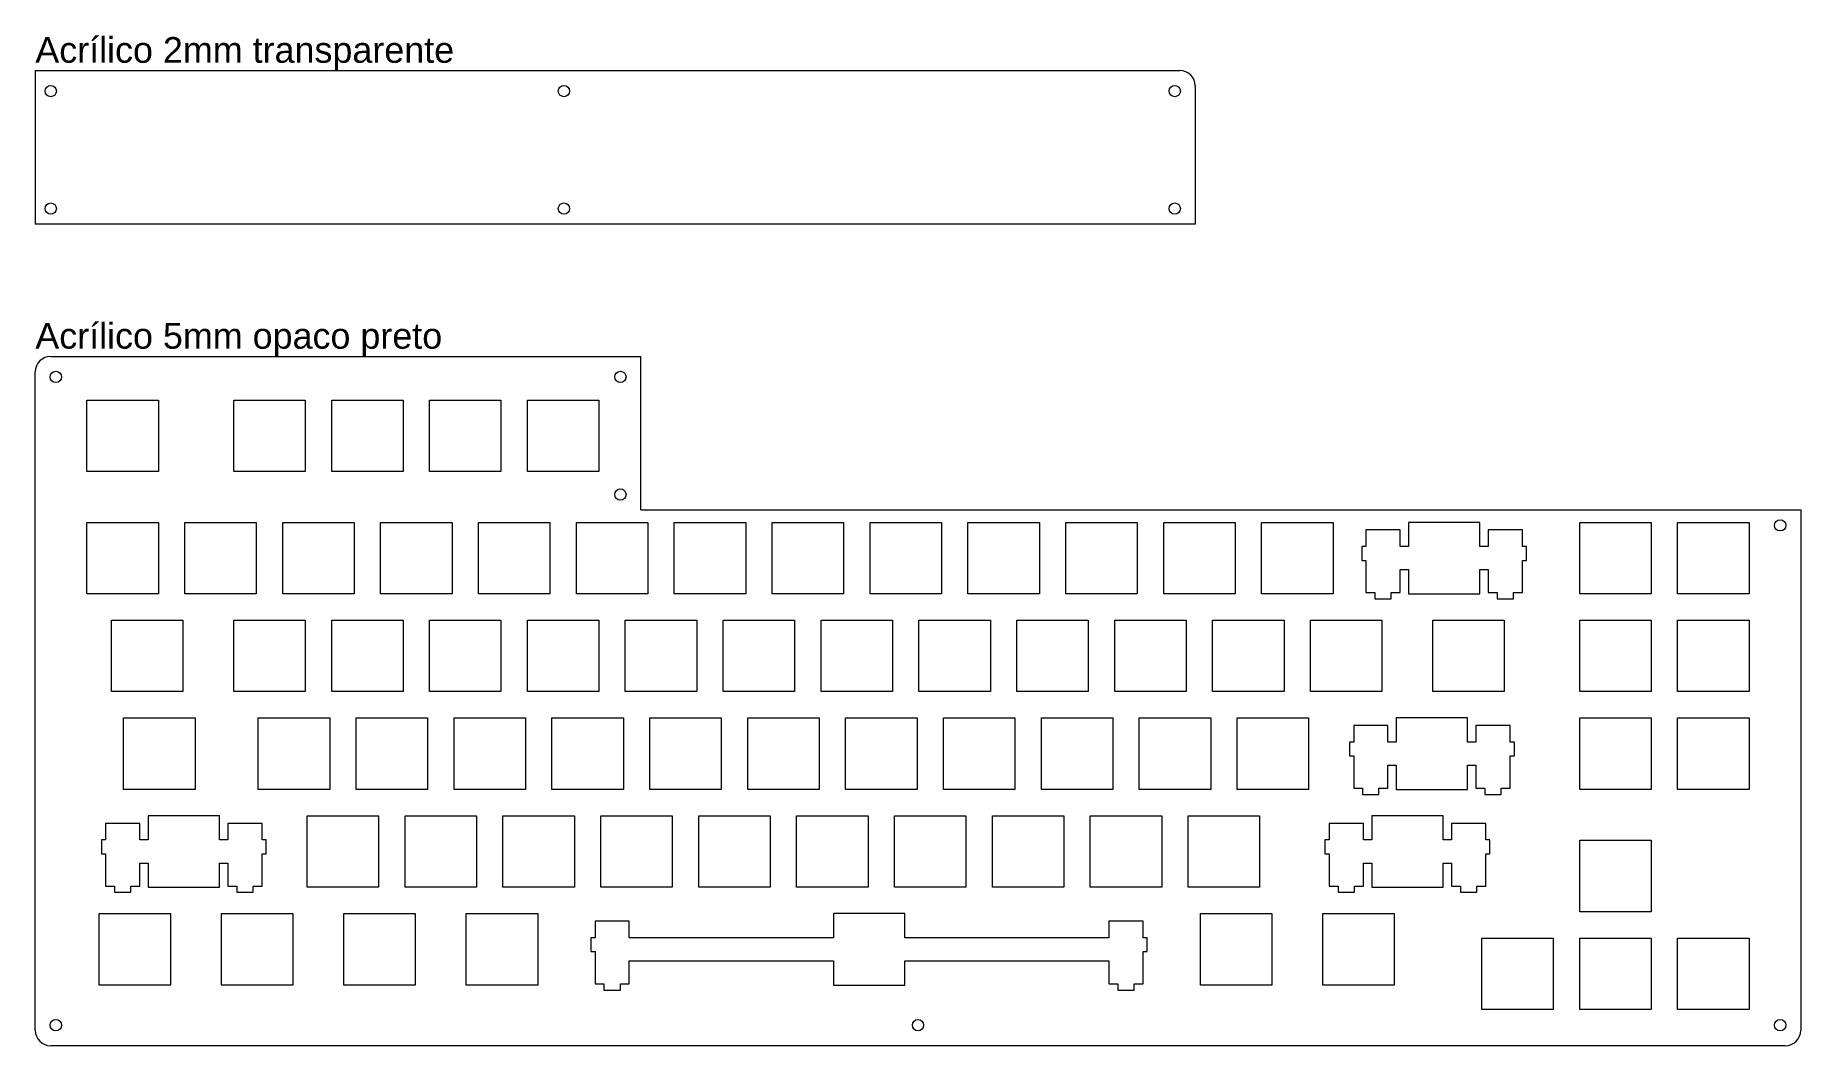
# Model space of a CAD drawing. Extents: x 0 to 344, y 0 to 197.
import ezdxf

# ---------------------------------------------------------------- set-up
doc = ezdxf.new("R2010")
doc.units = 0
doc.layers.get('0').update_dxf_attribs({"lineweight": 5, "true_color": 0xffffff})
doc.layers.add('anotacoes', color=5, linetype='Continuous', lineweight=25, true_color=0x0000ff)
doc.styles.add('textstyle0', font='')
doc.styles.add('textstyle1', font='')
doc.styles.get('textstyle0').set_extended_font_data('Liberation Sans')
doc.styles.get('textstyle1').set_extended_font_data('Liberation Sans')

msp = doc.modelspace()

# ---------------------------------------------------------------- linework, layer by layer
at = {"color": 0}
for p, q in [((0, 189.894798), (222.734132, 189.894798)), ((225.734132, 186.894798), (225.734132, 160)), ((3, 134.222506), (117.828316, 134.222506)), ((0, 3), (0, 131.222506)), ((10.049829, 125.725234), (23.950119, 125.725234)), ((10.049829, 111.825234), (10.049829, 125.725234)), ((23.950119, 125.725234), (23.950119, 111.825234)), ((38.624919, 125.725234), (52.525019, 125.725234)), ((38.624919, 111.825234), (38.624919, 125.725234)), ((52.525019, 125.725234), (52.525019, 111.825234)), ((57.674919, 125.725234), (71.575019, 125.725234)), ((57.674919, 111.825234), (57.674919, 125.725234)), ((71.575019, 125.725234), (71.575019, 111.825234)), ((76.724919, 125.725234), (90.625019, 125.725234)), ((76.724919, 111.825234), (76.724919, 125.725234)), ((90.625019, 125.725234), (90.625019, 111.825234)), ((95.774919, 125.725234), (109.675519, 125.725234)), ((95.774919, 111.825234), (95.774919, 125.725234)), ((109.675519, 125.725234), (109.675519, 111.825234)), ((23.950119, 111.825234), (10.049829, 111.825234)), ((52.525019, 111.825234), (38.624919, 111.825234)), ((71.575019, 111.825234), (57.674919, 111.825234)), ((90.625019, 111.825234), (76.724919, 111.825234)), ((109.675519, 111.825234), (95.774919, 111.825234)), ((343.562448, 104.327708), (343.562448, 3)), ((10.049829, 101.914234), (23.950119, 101.914234)), ((10.049829, 88.014534), (10.049829, 101.914234)), ((23.950119, 101.914234), (23.950119, 88.014534)), ((29.099819, 101.914234), (43.000019, 101.914234)), ((29.099819, 88.014534), (29.099819, 101.914234)), ((43.000019, 101.914234), (43.000019, 88.014534)), ((48.148519, 101.914234), (62.050019, 101.914234)), ((48.148519, 88.014534), (48.148519, 101.914234)), ((62.050019, 101.914234), (62.050019, 88.014534)), ((67.198519, 101.914234), (81.100019, 101.914234)), ((67.198519, 88.014534), (67.198519, 101.914234)), ((81.100019, 101.914234), (81.100019, 88.014534)), ((86.248519, 101.914234), (100.150019, 101.914234)), ((86.248519, 88.014534), (86.248519, 101.914234)), ((100.150019, 101.914234), (100.150019, 88.014534)), ((105.298519, 101.914234), (119.198519, 101.914234)), ((105.298519, 88.014534), (105.298519, 101.914234)), ((119.198519, 101.914234), (119.198519, 88.014534)), ((124.349519, 101.914234), (138.250519, 101.914234)), ((124.349519, 88.014534), (124.349519, 101.914234)), ((138.250519, 101.914234), (138.250519, 88.014534)), ((143.399519, 101.914234), (157.300519, 101.914234)), ((143.399519, 88.014534), (143.399519, 101.914234)), ((157.300519, 101.914234), (157.300519, 88.014534)), ((162.449519, 101.914234), (176.350519, 101.914234)), ((162.449519, 88.014534), (162.449519, 101.914234)), ((176.350519, 101.914234), (176.350519, 88.014534)), ((181.499519, 101.914234), (195.400519, 101.914234)), ((181.499519, 88.014534), (181.499519, 101.914234)), ((195.400519, 101.914234), (195.400519, 88.014534)), ((200.549519, 101.914234), (214.450519, 101.914234)), ((200.549519, 88.014534), (200.549519, 101.914234)), ((214.450519, 101.914234), (214.450519, 88.014534)), ((219.599519, 101.914234), (233.500519, 101.914234)), ((219.599519, 88.014534), (219.599519, 101.914234)), ((233.500519, 101.914234), (233.500519, 88.014534)), ((238.649519, 101.914234), (252.550519, 101.914234)), ((238.649519, 88.014534), (238.649519, 101.914234)), ((252.550519, 101.914234), (252.550519, 88.014534)), ((265.599519, 100.444234), (258.949519, 100.444234)), ((258.949519, 100.444234), (258.949519, 97.214234)), ((265.599519, 97.214234), (265.599519, 100.444234)), ((267.224519, 101.914234), (267.224519, 97.214234)), ((281.125519, 101.914234), (267.224519, 101.914234)), ((281.125519, 97.214234), (281.125519, 101.914234)), ((289.400519, 100.444234), (282.749519, 100.444234)), ((282.749519, 100.444234), (282.749519, 97.214234)), ((289.400519, 97.214234), (289.400519, 100.444234)), ((300.562519, 101.914234), (314.462519, 101.914234)), ((300.562519, 88.014534), (300.562519, 101.914234)), ((314.462519, 101.914234), (314.462519, 88.014534)), ((319.612519, 101.914234), (333.512519, 101.914234)), ((319.612519, 88.014534), (319.612519, 101.914234)), ((333.512519, 101.914234), (333.512519, 88.014534)), ((258.949519, 97.214234), (258.125519, 97.214234)), ((258.125519, 97.214234), (258.125519, 94.514734)), ((267.224519, 97.214234), (265.599519, 97.214234)), ((282.749519, 97.214234), (281.125519, 97.214234)), ((290.225519, 97.214234), (289.400519, 97.214234)), ((290.225519, 94.514734), (290.225519, 97.214234)), ((258.125519, 94.514734), (258.949519, 94.514734)), ((258.949519, 94.514734), (258.949519, 88.244534)), ((289.400519, 88.244534), (289.400519, 94.514734)), ((289.400519, 94.514734), (290.225519, 94.514734)), ((265.599519, 88.244534), (265.599519, 92.713534)), ((265.599519, 92.713534), (267.224519, 92.713534)), ((267.224519, 92.713534), (267.224519, 88.014534)), ((281.125519, 88.014534), (281.125519, 92.713534)), ((281.125519, 92.713534), (282.749519, 92.713534)), ((282.749519, 92.713534), (282.749519, 88.244534)), ((23.950119, 88.014534), (10.049829, 88.014534)), ((43.000019, 88.014534), (29.099819, 88.014534)), ((62.050019, 88.014534), (48.148519, 88.014534)), ((81.100019, 88.014534), (67.198519, 88.014534)), ((100.150019, 88.014534), (86.248519, 88.014534)), ((119.198519, 88.014534), (105.298519, 88.014534)), ((138.250519, 88.014534), (124.349519, 88.014534)), ((157.300519, 88.014534), (143.399519, 88.014534)), ((176.350519, 88.014534), (162.449519, 88.014534)), ((195.400519, 88.014534), (181.499519, 88.014534)), ((214.450519, 88.014534), (200.549519, 88.014534)), ((233.500519, 88.014534), (219.599519, 88.014534)), ((252.550519, 88.014534), (238.649519, 88.014534)), ((258.949519, 88.244534), (260.674519, 88.244534)), ((260.674519, 88.244534), (260.674519, 87.044334)), ((260.674519, 87.044334), (263.874519, 87.044334)), ((263.874519, 87.044334), (263.874519, 88.244534)), ((263.874519, 88.244534), (265.599519, 88.244534)), ((267.224519, 88.014534), (281.125519, 88.014534)), ((282.749519, 88.244534), (284.475519, 88.244534)), ((284.475519, 88.244534), (284.475519, 87.044334)), ((284.475519, 87.044334), (287.675519, 87.044334)), ((287.675519, 87.044334), (287.675519, 88.244534)), ((287.675519, 88.244534), (289.400519, 88.244534)), ((314.462519, 88.014534), (300.562519, 88.014534)), ((333.512519, 88.014534), (319.612519, 88.014534)), ((14.812319, 82.864634), (28.712619, 82.864634)), ((14.812319, 68.964534), (14.812319, 82.864634)), ((28.712619, 82.864634), (28.712619, 68.964534)), ((38.624919, 82.864634), (52.525019, 82.864634)), ((38.624919, 68.964534), (38.624919, 82.864634)), ((52.525019, 82.864634), (52.525019, 68.964534)), ((57.674919, 82.864634), (71.575019, 82.864634)), ((57.674919, 68.964534), (57.674919, 82.864634)), ((71.575019, 82.864634), (71.575019, 68.964534)), ((76.724919, 82.864634), (90.625019, 82.864634)), ((76.724919, 68.964534), (76.724919, 82.864634)), ((90.625019, 82.864634), (90.625019, 68.964534)), ((95.774919, 82.864634), (109.675519, 82.864634)), ((95.774919, 68.964534), (95.774919, 82.864634)), ((109.675519, 82.864634), (109.675519, 68.964534)), ((114.823519, 82.864634), (128.723519, 82.864634)), ((114.823519, 68.964534), (114.823519, 82.864634)), ((128.723519, 82.864634), (128.723519, 68.964534)), ((133.874519, 82.864634), (147.775519, 82.864634)), ((133.874519, 68.964534), (133.874519, 82.864634)), ((147.775519, 82.864634), (147.775519, 68.964534)), ((152.924519, 82.864634), (166.825519, 82.864634)), ((152.924519, 68.964534), (152.924519, 82.864634)), ((166.825519, 82.864634), (166.825519, 68.964534)), ((171.974519, 82.864634), (185.875519, 82.864634)), ((171.974519, 68.964534), (171.974519, 82.864634)), ((185.875519, 82.864634), (185.875519, 68.964534)), ((191.024519, 82.864634), (204.925519, 82.864634)), ((191.024519, 68.964534), (191.024519, 82.864634)), ((204.925519, 82.864634), (204.925519, 68.964534)), ((210.074519, 82.864634), (223.975519, 82.864634)), ((210.074519, 68.964534), (210.074519, 82.864634)), ((223.975519, 82.864634), (223.975519, 68.964534)), ((229.124519, 82.864634), (243.025519, 82.864634)), ((229.124519, 68.964534), (229.124519, 82.864634)), ((243.025519, 82.864634), (243.025519, 68.964534)), ((248.174519, 82.864634), (262.075519, 82.864634)), ((248.174519, 68.964534), (248.174519, 82.864634)), ((262.075519, 82.864634), (262.075519, 68.964534)), ((271.987519, 82.864634), (285.887519, 82.864634)), ((271.987519, 68.964534), (271.987519, 82.864634)), ((285.887519, 82.864634), (285.887519, 68.964534)), ((300.562519, 82.864634), (314.462519, 82.864634)), ((300.562519, 68.964534), (300.562519, 82.864634)), ((314.462519, 82.864634), (314.462519, 68.964534)), ((319.612519, 82.864634), (333.512519, 82.864634)), ((319.612519, 68.964534), (319.612519, 82.864634)), ((333.512519, 82.864634), (333.512519, 68.964534)), ((28.712619, 68.964534), (14.812319, 68.964534)), ((52.525019, 68.964534), (38.624919, 68.964534)), ((71.575019, 68.964534), (57.674919, 68.964534)), ((90.625019, 68.964534), (76.724919, 68.964534)), ((109.675519, 68.964534), (95.774919, 68.964534)), ((128.723519, 68.964534), (114.823519, 68.964534)), ((147.775519, 68.964534), (133.874519, 68.964534)), ((166.825519, 68.964534), (152.924519, 68.964534)), ((185.875519, 68.964534), (171.974519, 68.964534)), ((204.925519, 68.964534), (191.024519, 68.964534)), ((223.975519, 68.964534), (210.074519, 68.964534)), ((243.025519, 68.964534), (229.124519, 68.964534)), ((262.075519, 68.964534), (248.174519, 68.964534)), ((285.887519, 68.964534), (271.987519, 68.964534)), ((314.462519, 68.964534), (300.562519, 68.964534)), ((333.512519, 68.964534), (319.612519, 68.964534)), ((17.193619, 63.814634), (31.092419, 63.814634)), ((17.193619, 49.914534), (17.193619, 63.814634)), ((31.092419, 63.814634), (31.092419, 49.914534)), ((43.387419, 63.814634), (57.287519, 63.814634)), ((43.387419, 49.914534), (43.387419, 63.814634)), ((57.287519, 63.814634), (57.287519, 49.914534)), ((62.437419, 63.814634), (76.337519, 63.814634)), ((62.437419, 49.914534), (62.437419, 63.814634)), ((76.337519, 63.814634), (76.337519, 49.914534)), ((81.487419, 63.814634), (95.387519, 63.814634)), ((81.487419, 49.914534), (81.487419, 63.814634)), ((95.387519, 63.814634), (95.387519, 49.914534)), ((100.537519, 63.814634), (114.437519, 63.814634)), ((100.537519, 49.914534), (100.537519, 63.814634)), ((114.437519, 63.814634), (114.437519, 49.914534)), ((119.587519, 63.814634), (133.487519, 63.814634)), ((119.587519, 49.914534), (119.587519, 63.814634)), ((133.487519, 63.814634), (133.487519, 49.914534)), ((138.637519, 63.814634), (152.537519, 63.814634)), ((138.637519, 49.914534), (138.637519, 63.814634)), ((152.537519, 63.814634), (152.537519, 49.914534)), ((157.687519, 63.814634), (171.587519, 63.814634)), ((157.687519, 49.914534), (157.687519, 63.814634)), ((171.587519, 63.814634), (171.587519, 49.914534)), ((176.737519, 63.814634), (190.637519, 63.814634)), ((176.737519, 49.914534), (176.737519, 63.814634)), ((190.637519, 63.814634), (190.637519, 49.914534)), ((195.787519, 63.814634), (209.687519, 63.814634)), ((195.787519, 49.914534), (195.787519, 63.814634)), ((209.687519, 63.814634), (209.687519, 49.914534)), ((214.837519, 63.814634), (228.737519, 63.814634)), ((214.837519, 49.914534), (214.837519, 63.814634)), ((228.737519, 63.814634), (228.737519, 49.914534)), ((233.887519, 63.814634), (247.787519, 63.814634)), ((233.887519, 49.914534), (233.887519, 63.814634)), ((247.787519, 63.814634), (247.787519, 49.914534)), ((263.217519, 62.344234), (256.567519, 62.344234)), ((256.567519, 62.344234), (256.567519, 59.114234)), ((263.217519, 59.114234), (263.217519, 62.344234)), ((264.843519, 63.814634), (264.843519, 59.114234)), ((278.742519, 63.814634), (264.843519, 63.814634)), ((278.742519, 59.114234), (278.742519, 63.814634)), ((287.017519, 62.344234), (280.368519, 62.344234)), ((280.368519, 62.344234), (280.368519, 59.114234)), ((287.017519, 59.114234), (287.017519, 62.344234)), ((300.562519, 63.814634), (314.462519, 63.814634)), ((300.562519, 49.914534), (300.562519, 63.814634)), ((314.462519, 63.814634), (314.462519, 49.914534)), ((319.612519, 63.814634), (333.512519, 63.814634)), ((319.612519, 49.914534), (319.612519, 63.814634)), ((333.512519, 63.814634), (333.512519, 49.914534)), ((256.567519, 59.114234), (255.741519, 59.114234)), ((255.741519, 59.114234), (255.741519, 56.414734)), ((264.843519, 59.114234), (263.217519, 59.114234)), ((280.368519, 59.114234), (278.742519, 59.114234)), ((287.842519, 59.114234), (287.017519, 59.114234)), ((287.842519, 56.414734), (287.842519, 59.114234)), ((255.741519, 56.414734), (256.567519, 56.414734)), ((256.567519, 56.414734), (256.567519, 50.144534)), ((287.017519, 50.144534), (287.017519, 56.414734)), ((287.017519, 56.414734), (287.842519, 56.414734)), ((263.217519, 50.144534), (263.217519, 54.613534)), ((263.217519, 54.613534), (264.843519, 54.613534)), ((264.843519, 54.613534), (264.843519, 49.914534)), ((278.742519, 49.914534), (278.742519, 54.613534)), ((278.742519, 54.613534), (280.368519, 54.613534)), ((280.368519, 54.613534), (280.368519, 50.144534)), ((31.092419, 49.914534), (17.193619, 49.914534)), ((57.287519, 49.914534), (43.387419, 49.914534)), ((76.337519, 49.914534), (62.437419, 49.914534)), ((95.387519, 49.914534), (81.487419, 49.914534)), ((114.437519, 49.914534), (100.537519, 49.914534)), ((133.487519, 49.914534), (119.587519, 49.914534)), ((152.537519, 49.914534), (138.637519, 49.914534)), ((171.587519, 49.914534), (157.687519, 49.914534)), ((190.637519, 49.914534), (176.737519, 49.914534)), ((209.687519, 49.914534), (195.787519, 49.914534)), ((228.737519, 49.914534), (214.837519, 49.914534)), ((247.787519, 49.914534), (233.887519, 49.914534)), ((256.567519, 50.144534), (258.292519, 50.144534)), ((258.292519, 50.144534), (258.292519, 48.944334)), ((258.292519, 48.944334), (261.493519, 48.944334)), ((261.493519, 48.944334), (261.493519, 50.144534)), ((261.493519, 50.144534), (263.217519, 50.144534)), ((264.843519, 49.914534), (278.742519, 49.914534)), ((280.368519, 50.144534), (282.092519, 50.144534)), ((282.092519, 50.144534), (282.092519, 48.944334)), ((282.092519, 48.944334), (285.293519, 48.944334)), ((285.293519, 48.944334), (285.293519, 50.144534)), ((285.293519, 50.144534), (287.017519, 50.144534)), ((314.462519, 49.914534), (300.562519, 49.914534)), ((333.512519, 49.914534), (319.612519, 49.914534)), ((21.956119, 44.764634), (21.956119, 40.064234)), ((35.856319, 44.764634), (21.956119, 44.764634)), ((35.856319, 40.064234), (35.856319, 44.764634)), ((52.912419, 44.764634), (66.812519, 44.764634)), ((52.912419, 30.864434), (52.912419, 44.764634)), ((66.812519, 44.764634), (66.812519, 30.864434)), ((71.962419, 44.764634), (85.862519, 44.764634)), ((71.962419, 30.864434), (71.962419, 44.764634)), ((85.862519, 44.764634), (85.862519, 30.864434)), ((91.012419, 44.764634), (104.912519, 44.764634)), ((91.012419, 30.864434), (91.012419, 44.764634)), ((104.912519, 44.764634), (104.912519, 30.864434)), ((110.062519, 44.764634), (123.962519, 44.764634)), ((110.062519, 30.864434), (110.062519, 44.764634)), ((123.962519, 44.764634), (123.962519, 30.864434)), ((129.112519, 44.764634), (143.012519, 44.764634)), ((129.112519, 30.864434), (129.112519, 44.764634)), ((143.012519, 44.764634), (143.012519, 30.864434)), ((148.162519, 44.764634), (162.062519, 44.764634)), ((148.162519, 30.864434), (148.162519, 44.764634)), ((162.062519, 44.764634), (162.062519, 30.864434)), ((167.212519, 44.764634), (181.112519, 44.764634)), ((167.212519, 30.864434), (167.212519, 44.764634)), ((181.112519, 44.764634), (181.112519, 30.864434)), ((186.262519, 44.764634), (200.162519, 44.764634)), ((186.262519, 30.864434), (186.262519, 44.764634)), ((200.162519, 44.764634), (200.162519, 30.864434)), ((205.312519, 44.764634), (219.212519, 44.764634)), ((205.312519, 30.864434), (205.312519, 44.764634)), ((219.212519, 44.764634), (219.212519, 30.864434)), ((224.362519, 44.764634), (238.262519, 44.764634)), ((224.362519, 30.864434), (224.362519, 44.764634)), ((238.262519, 44.764634), (238.262519, 30.864434)), ((260.081519, 44.764634), (260.081519, 40.064234)), ((273.981519, 44.764634), (260.081519, 44.764634)), ((273.981519, 40.064234), (273.981519, 44.764634)), ((20.331319, 43.294234), (13.681019, 43.294234)), ((13.681019, 43.294234), (13.681019, 40.064234)), ((20.331319, 40.064234), (20.331319, 43.294234)), ((44.131419, 43.294234), (37.481219, 43.294234)), ((37.481219, 43.294234), (37.481219, 40.064234)), ((44.131419, 40.064234), (44.131419, 43.294234)), ((258.456519, 43.294234), (251.804519, 43.294234)), ((251.804519, 43.294234), (251.804519, 40.064234)), ((258.456519, 40.064234), (258.456519, 43.294234)), ((282.256519, 43.294234), (275.606519, 43.294234)), ((275.606519, 43.294234), (275.606519, 40.064234)), ((282.256519, 40.064234), (282.256519, 43.294234)), ((13.681019, 40.064234), (12.855519, 40.064234)), ((12.855519, 40.064234), (12.855519, 37.364734)), ((21.956119, 40.064234), (20.331319, 40.064234)), ((37.481219, 40.064234), (35.856319, 40.064234)), ((44.955519, 40.064234), (44.131419, 40.064234)), ((44.955519, 37.364734), (44.955519, 40.064234)), ((251.804519, 40.064234), (250.980519, 40.064234)), ((250.980519, 40.064234), (250.980519, 37.364734)), ((260.081519, 40.064234), (258.456519, 40.064234)), ((275.606519, 40.064234), (273.981519, 40.064234)), ((283.080519, 40.064234), (282.256519, 40.064234)), ((283.080519, 37.364734), (283.080519, 40.064234)), ((300.562519, 40.000734), (314.462519, 40.000734)), ((300.562519, 26.100534), (300.562519, 40.000734)), ((314.462519, 40.000734), (314.462519, 26.100534)), ((12.855519, 37.364734), (13.681019, 37.364734)), ((13.681019, 37.364734), (13.681019, 31.094534)), ((20.331319, 31.094534), (20.331319, 35.563534)), ((20.331319, 35.563534), (21.956119, 35.563534)), ((21.956119, 35.563534), (21.956119, 30.864434)), ((35.856319, 30.864434), (35.856319, 35.563534)), ((35.856319, 35.563534), (37.481219, 35.563534)), ((37.481219, 35.563534), (37.481219, 31.094534)), ((44.131419, 31.094534), (44.131419, 37.364734)), ((44.131419, 37.364734), (44.955519, 37.364734)), ((250.980519, 37.364734), (251.804519, 37.364734)), ((251.804519, 37.364734), (251.804519, 31.094534)), ((258.456519, 31.094534), (258.456519, 35.563534)), ((258.456519, 35.563534), (260.081519, 35.563534)), ((260.081519, 35.563534), (260.081519, 30.864434)), ((273.981519, 30.864434), (273.981519, 35.563534)), ((273.981519, 35.563534), (275.606519, 35.563534)), ((275.606519, 35.563534), (275.606519, 31.094534)), ((282.256519, 31.094534), (282.256519, 37.364734)), ((282.256519, 37.364734), (283.080519, 37.364734)), ((13.681019, 31.094534), (15.406219, 31.094534)), ((15.406219, 31.094534), (15.406219, 29.894334)), ((18.606019, 29.894334), (18.606019, 31.094534)), ((18.606019, 31.094534), (20.331319, 31.094534)), ((37.481219, 31.094534), (39.206319, 31.094534)), ((39.206319, 31.094534), (39.206319, 29.894334)), ((42.406319, 29.894334), (42.406319, 31.094534)), ((42.406319, 31.094534), (44.131419, 31.094534)), ((251.804519, 31.094534), (253.531519, 31.094534)), ((253.531519, 31.094534), (253.531519, 29.894334)), ((256.729519, 29.894334), (256.729519, 31.094534)), ((256.729519, 31.094534), (258.456519, 31.094534)), ((275.606519, 31.094534), (277.331519, 31.094534)), ((277.331519, 31.094534), (277.331519, 29.894334)), ((280.531519, 29.894334), (280.531519, 31.094534)), ((280.531519, 31.094534), (282.256519, 31.094534)), ((15.406219, 29.894334), (18.606019, 29.894334)), ((21.956119, 30.864434), (35.856319, 30.864434)), ((39.206319, 29.894334), (42.406319, 29.894334)), ((66.812519, 30.864434), (52.912419, 30.864434)), ((85.862519, 30.864434), (71.962419, 30.864434)), ((104.912519, 30.864434), (91.012419, 30.864434)), ((123.962519, 30.864434), (110.062519, 30.864434)), ((143.012519, 30.864434), (129.112519, 30.864434)), ((162.062519, 30.864434), (148.162519, 30.864434)), ((181.112519, 30.864434), (167.212519, 30.864434)), ((200.162519, 30.864434), (186.262519, 30.864434)), ((219.212519, 30.864434), (205.312519, 30.864434)), ((238.262519, 30.864434), (224.362519, 30.864434)), ((253.531519, 29.894334), (256.729519, 29.894334)), ((260.081519, 30.864434), (273.981519, 30.864434)), ((277.331519, 29.894334), (280.531519, 29.894334)), ((12.431119, 25.714634), (26.331319, 25.714634)), ((12.431119, 11.814434), (12.431119, 25.714634)), ((26.331319, 25.714634), (26.331319, 11.814434)), ((36.243619, 25.714634), (50.142419, 25.714634)), ((36.243619, 11.814434), (36.243619, 25.714634)), ((50.142419, 25.714634), (50.142419, 11.814434)), ((60.056119, 25.714634), (73.956319, 25.714634)), ((60.056119, 11.814434), (60.056119, 25.714634)), ((73.956319, 25.714634), (73.956319, 11.814434)), ((83.868619, 25.714634), (97.767419, 25.714634)), ((83.868619, 11.814434), (83.868619, 25.714634)), ((97.767419, 25.714634), (97.767419, 11.814434)), ((115.581519, 24.244334), (108.931519, 24.244334)), ((108.931519, 24.244334), (108.931519, 21.014234)), ((115.581519, 21.014234), (115.581519, 24.244334)), ((155.306519, 25.714634), (155.306519, 21.014234)), ((169.206519, 25.714634), (155.306519, 25.714634)), ((169.206519, 21.014234), (169.206519, 25.714634)), ((215.581519, 24.244334), (208.931519, 24.244334)), ((208.931519, 24.244334), (208.931519, 21.014234)), ((215.581519, 21.014234), (215.581519, 24.244334)), ((226.743519, 25.714634), (240.642519, 25.714634)), ((226.743519, 11.814434), (226.743519, 25.714634)), ((240.642519, 25.714634), (240.642519, 11.814434)), ((250.556519, 25.714634), (264.456519, 25.714634)), ((250.556519, 11.814434), (250.556519, 25.714634)), ((264.456519, 25.714634), (264.456519, 11.814434)), ((314.462519, 26.100534), (300.562519, 26.100534)), ((108.931519, 21.014234), (108.105519, 21.014234)), ((108.105519, 21.014234), (108.105519, 18.314634)), ((155.306519, 21.014234), (115.581519, 21.014234)), ((208.931519, 21.014234), (169.206519, 21.014234)), ((216.405519, 21.014234), (215.581519, 21.014234)), ((216.405519, 18.314634), (216.405519, 21.014234)), ((281.512519, 20.950834), (295.412519, 20.950834)), ((281.512519, 7.050514), (281.512519, 20.950834)), ((295.412519, 20.950834), (295.412519, 7.050514)), ((300.562519, 20.950834), (314.462519, 20.950834)), ((300.562519, 7.050514), (300.562519, 20.950834)), ((314.462519, 20.950834), (314.462519, 7.050514)), ((319.612519, 20.950834), (333.512519, 20.950834)), ((319.612519, 7.050514), (319.612519, 20.950834)), ((333.512519, 20.950834), (333.512519, 7.050514)), ((108.105519, 18.314634), (108.931519, 18.314634)), ((108.931519, 18.314634), (108.931519, 12.044534)), ((215.581519, 12.044534), (215.581519, 18.314634)), ((215.581519, 18.314634), (216.405519, 18.314634)), ((115.581519, 12.044534), (115.581519, 16.513534)), ((115.581519, 16.513534), (155.306519, 16.513534)), ((155.306519, 16.513534), (155.306519, 11.814434)), ((169.206519, 11.814434), (169.206519, 16.513534)), ((169.206519, 16.513534), (208.931519, 16.513534)), ((208.931519, 16.513534), (208.931519, 12.044534)), ((26.331319, 11.814434), (12.431119, 11.814434)), ((50.142419, 11.814434), (36.243619, 11.814434)), ((73.956319, 11.814434), (60.056119, 11.814434)), ((97.767419, 11.814434), (83.868619, 11.814434)), ((108.931519, 12.044534), (110.656519, 12.044534)), ((110.656519, 12.044534), (110.656519, 10.844234)), ((110.656519, 10.844234), (113.856519, 10.844234)), ((113.856519, 10.844234), (113.856519, 12.044534)), ((113.856519, 12.044534), (115.581519, 12.044534)), ((155.306519, 11.814434), (169.206519, 11.814434)), ((208.931519, 12.044534), (210.656519, 12.044534)), ((210.656519, 12.044534), (210.656519, 10.844234)), ((210.656519, 10.844234), (213.856519, 10.844234)), ((213.856519, 10.844234), (213.856519, 12.044534)), ((213.856519, 12.044534), (215.581519, 12.044534)), ((240.642519, 11.814434), (226.743519, 11.814434)), ((264.456519, 11.814434), (250.556519, 11.814434)), ((295.412519, 7.050514), (281.512519, 7.050514)), ((314.462519, 7.050514), (300.562519, 7.050514)), ((333.512519, 7.050514), (319.612519, 7.050514)), ((340.562448, 0), (3, 0))]:
    msp.add_line(p, q, dxfattribs=at)
for p, q in [((0, 189.894798), (0, 160)), ((225.734132, 160), (0, 160)), ((117.828316, 104.327708), (117.828316, 134.222506)), ((117.828316, 104.327708), (343.562448, 104.327708))]:
    msp.add_line(p, q)
for centre in [(3, 185.894798), (102.867212, 185.894798), (221.734132, 185.894798), (3, 163), (102.867212, 163), (221.734132, 163), (4, 130.222506), (113.875066, 130.222506), (113.875066, 107.327708), (339.562448, 101.32772), (4, 4), (171.781224, 4), (339.562448, 4)]:
    msp.add_circle(centre, 1.1)
for centre, start, end in [((222.734132, 186.894798), 0, 90), ((3, 131.222506), 90, 180), ((3, 3), 180, 270), ((340.562448, 3), 270, 360)]:
    msp.add_arc(centre, 3, start, end)

# ---------------------------------------------------------------- texts
at = {"layer": 'anotacoes', "char_height": 5, "attachment_point": 7}
for s, insert, style in [('Acrílico 2mm transparente', (0, 189.894798), 'textstyle0'), ('Acrílico 5mm opaco preto', (0, 134.222506), 'textstyle1')]:
    msp.add_mtext(s, dxfattribs=dict(at, insert=insert, style=style))

doc.saveas('drawing.dxf')
